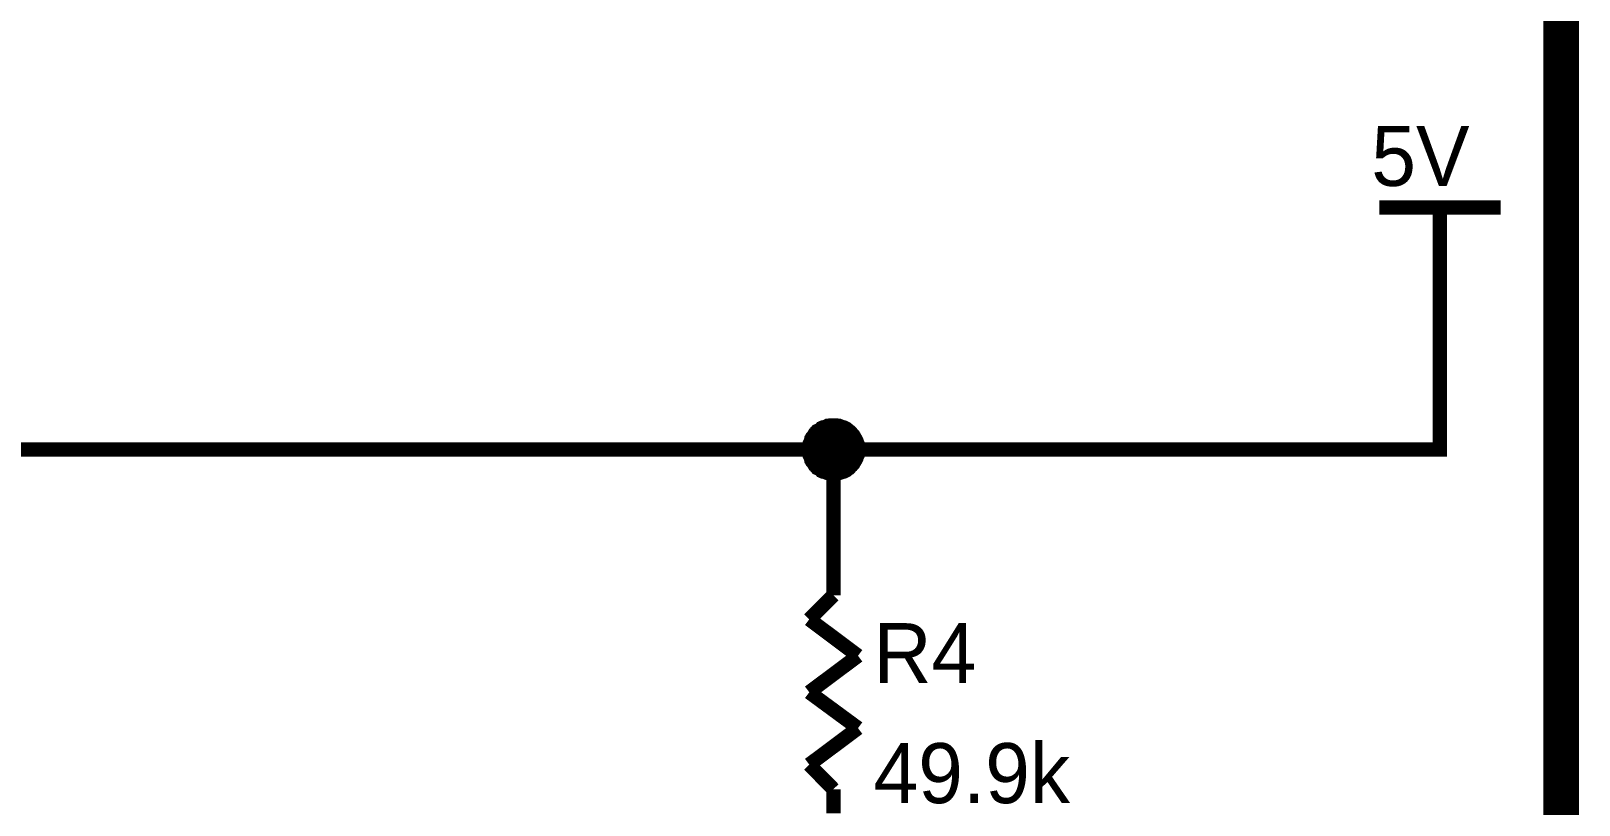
# Model space of a CAD drawing. Header units: millimetres. Extents: x 0 to 19, y 0 to 9.5.
# Drawn here: x 6.139 to 7.415, y 7.207 to 7.845 of the extents above; entities that cross this region are included whole.
import ezdxf

# ---------------------------------------------------------------- set-up
doc = ezdxf.new("R2010")
doc.units = ezdxf.units.MM
doc.header["$MEASUREMENT"] = 0
doc.layers.add('Sheet', color=255, linetype='Continuous')

msp = doc.modelspace()

# ---------------------------------------------------------------- linework, layer by layer
at = {"layer": 'Sheet'}
for points, const_width in [([(7.4, 9.2997), (7.4, 0.1998)], 0.0295), ([(7.2501, 7.6997), (7.35, 7.6997)], 0.0118), ([(7.3001, 7.5998), (7.3001, 7.6997)], 0.0118), ([(5.9004, 7.4999), (6.8001, 7.4999), (7.3001, 7.4999), (7.3001, 7.5998)], 0.0118), ([(6.7802, 7.4999), (6.7802, 7.5008), (6.7802, 7.5021), (6.7806, 7.503), (6.7806, 7.5039), (6.7806, 7.5048), (6.781, 7.5057), (6.7815, 7.507), (6.7819, 7.5079), (6.7819, 7.5087), (6.7824, 7.5096), (6.7828, 7.5101), (6.7837, 7.511), (6.7841, 7.5118), (6.7846, 7.5127), (6.7855, 7.5132), (6.7859, 7.5141), (6.7868, 7.5145), (6.7872, 7.5154), (6.7881, 7.5158), (6.789, 7.5163), (6.7899, 7.5171), (6.7903, 7.5176), (6.7912, 7.518), (6.7921, 7.518), (6.793, 7.5185), (6.7943, 7.5189), (6.7952, 7.5194), (6.7961, 7.5194), (6.797, 7.5194), (6.7978, 7.5198), (6.7992, 7.5198), (6.8001, 7.5198)], 0.0118), ([(6.7802, 7.4999), (6.7802, 7.5008), (6.7802, 7.5021), (6.7806, 7.503), (6.7806, 7.5039), (6.7806, 7.5048), (6.781, 7.5057), (6.7815, 7.507), (6.7819, 7.5079), (6.7819, 7.5087), (6.7824, 7.5096), (6.7828, 7.5101), (6.7837, 7.511), (6.7841, 7.5118), (6.7846, 7.5127), (6.7855, 7.5132), (6.7859, 7.5141), (6.7868, 7.5145), (6.7872, 7.5154), (6.7881, 7.5158), (6.789, 7.5163), (6.7899, 7.5171), (6.7903, 7.5176), (6.7912, 7.518), (6.7921, 7.518), (6.793, 7.5185), (6.7943, 7.5189), (6.7952, 7.5194), (6.7961, 7.5194), (6.797, 7.5194), (6.7978, 7.5198), (6.7992, 7.5198), (6.8001, 7.5198)], 0.0118), ([(6.7802, 7.4999), (6.7802, 7.5008), (6.7802, 7.5021), (6.7806, 7.503), (6.7806, 7.5039), (6.7806, 7.5048), (6.781, 7.5057), (6.7815, 7.507), (6.7819, 7.5079), (6.7819, 7.5087), (6.7824, 7.5096), (6.7828, 7.5101), (6.7837, 7.511), (6.7841, 7.5118), (6.7846, 7.5127), (6.7855, 7.5132), (6.7859, 7.5141), (6.7868, 7.5145), (6.7872, 7.5154), (6.7881, 7.5158), (6.789, 7.5163), (6.7899, 7.5171), (6.7903, 7.5176), (6.7912, 7.518), (6.7921, 7.518), (6.793, 7.5185), (6.7943, 7.5189), (6.7952, 7.5194), (6.7961, 7.5194), (6.797, 7.5194), (6.7978, 7.5198), (6.7992, 7.5198), (6.8001, 7.5198)], 0.0118), ([(6.7802, 7.4999), (6.7802, 7.5008), (6.7802, 7.5021), (6.7806, 7.503), (6.7806, 7.5039), (6.7806, 7.5048), (6.781, 7.5057), (6.7815, 7.507), (6.7819, 7.5079), (6.7819, 7.5087), (6.7824, 7.5096), (6.7828, 7.5101), (6.7837, 7.511), (6.7841, 7.5118), (6.7846, 7.5127), (6.7855, 7.5132), (6.7859, 7.5141), (6.7868, 7.5145), (6.7872, 7.5154), (6.7881, 7.5158), (6.789, 7.5163), (6.7899, 7.5171), (6.7903, 7.5176), (6.7912, 7.518), (6.7921, 7.518), (6.793, 7.5185), (6.7943, 7.5189), (6.7952, 7.5194), (6.7961, 7.5194), (6.797, 7.5194), (6.7978, 7.5198), (6.7992, 7.5198), (6.8001, 7.5198)], 0.0118), ([(6.7802, 7.4999), (6.7802, 7.5008), (6.7802, 7.5021), (6.7806, 7.503), (6.7806, 7.5039), (6.7806, 7.5048), (6.781, 7.5057), (6.7815, 7.507), (6.7819, 7.5079), (6.7819, 7.5087), (6.7824, 7.5096), (6.7828, 7.5101), (6.7837, 7.511), (6.7841, 7.5118), (6.7846, 7.5127), (6.7855, 7.5132), (6.7859, 7.5141), (6.7868, 7.5145), (6.7872, 7.5154), (6.7881, 7.5158), (6.789, 7.5163), (6.7899, 7.5171), (6.7903, 7.5176), (6.7912, 7.518), (6.7921, 7.518), (6.793, 7.5185), (6.7943, 7.5189), (6.7952, 7.5194), (6.7961, 7.5194), (6.797, 7.5194), (6.7978, 7.5198), (6.7992, 7.5198), (6.8001, 7.5198)], 0.0039), ([(6.7802, 7.4999), (6.7802, 7.5008), (6.7802, 7.5021), (6.7806, 7.503), (6.7806, 7.5039), (6.7806, 7.5048), (6.781, 7.5057), (6.7815, 7.507), (6.7819, 7.5079), (6.7819, 7.5087), (6.7824, 7.5096), (6.7828, 7.5101), (6.7837, 7.511), (6.7841, 7.5118), (6.7846, 7.5127), (6.7855, 7.5132), (6.7859, 7.5141), (6.7868, 7.5145), (6.7872, 7.5154), (6.7881, 7.5158), (6.789, 7.5163), (6.7899, 7.5171), (6.7903, 7.5176), (6.7912, 7.518), (6.7921, 7.518), (6.793, 7.5185), (6.7943, 7.5189), (6.7952, 7.5194), (6.7961, 7.5194), (6.797, 7.5194), (6.7978, 7.5198), (6.7992, 7.5198), (6.8001, 7.5198)], 0.0039), ([(6.7802, 7.4999), (6.7802, 7.5008), (6.7802, 7.5021), (6.7806, 7.503), (6.7806, 7.5039), (6.7806, 7.5048), (6.781, 7.5057), (6.7815, 7.507), (6.7819, 7.5079), (6.7819, 7.5087), (6.7824, 7.5096), (6.7828, 7.5101), (6.7837, 7.511), (6.7841, 7.5118), (6.7846, 7.5127), (6.7855, 7.5132), (6.7859, 7.5141), (6.7868, 7.5145), (6.7872, 7.5154), (6.7881, 7.5158), (6.789, 7.5163), (6.7899, 7.5171), (6.7903, 7.5176), (6.7912, 7.518), (6.7921, 7.518), (6.793, 7.5185), (6.7943, 7.5189), (6.7952, 7.5194), (6.7961, 7.5194), (6.797, 7.5194), (6.7978, 7.5198), (6.7992, 7.5198), (6.8001, 7.5198)], 0.0039), ([(6.7802, 7.4999), (6.7802, 7.5008), (6.7802, 7.5021), (6.7806, 7.503), (6.7806, 7.5039), (6.7806, 7.5048), (6.781, 7.5057), (6.7815, 7.507), (6.7819, 7.5079), (6.7819, 7.5087), (6.7824, 7.5096), (6.7828, 7.5101), (6.7837, 7.511), (6.7841, 7.5118), (6.7846, 7.5127), (6.7855, 7.5132), (6.7859, 7.5141), (6.7868, 7.5145), (6.7872, 7.5154), (6.7881, 7.5158), (6.789, 7.5163), (6.7899, 7.5171), (6.7903, 7.5176), (6.7912, 7.518), (6.7921, 7.518), (6.793, 7.5185), (6.7943, 7.5189), (6.7952, 7.5194), (6.7961, 7.5194), (6.797, 7.5194), (6.7978, 7.5198), (6.7992, 7.5198), (6.8001, 7.5198)], 0.0039), ([(6.8001, 7.5198), (6.8001, 7.5198)], 0.0118), ([(6.8001, 7.5198), (6.8009, 7.5198), (6.8023, 7.5198), (6.8031, 7.5194), (6.804, 7.5194), (6.8049, 7.5194), (6.8062, 7.5189), (6.8071, 7.5185), (6.808, 7.518), (6.8089, 7.518), (6.8098, 7.5176), (6.8107, 7.5171), (6.8115, 7.5163), (6.812, 7.5158), (6.8129, 7.5154), (6.8138, 7.5145), (6.8142, 7.5141), (6.8151, 7.5132), (6.8155, 7.5127), (6.8164, 7.5118), (6.8169, 7.511), (6.8173, 7.5101), (6.8177, 7.5096), (6.8182, 7.5087), (6.8186, 7.5079), (6.8191, 7.507), (6.8195, 7.5057), (6.8199, 7.5048), (6.8199, 7.5039), (6.8199, 7.503), (6.8204, 7.5021), (6.8204, 7.5008), (6.8204, 7.4999)], 0.0118), ([(6.8001, 7.5198), (6.8001, 7.5198)], 0.0118), ([(6.8001, 7.5198), (6.8009, 7.5198), (6.8023, 7.5198), (6.8031, 7.5194), (6.804, 7.5194), (6.8049, 7.5194), (6.8062, 7.5189), (6.8071, 7.5185), (6.808, 7.518), (6.8089, 7.518), (6.8098, 7.5176), (6.8107, 7.5171), (6.8115, 7.5163), (6.812, 7.5158), (6.8129, 7.5154), (6.8138, 7.5145), (6.8142, 7.5141), (6.8151, 7.5132), (6.8155, 7.5127), (6.8164, 7.5118), (6.8169, 7.511), (6.8173, 7.5101), (6.8177, 7.5096), (6.8182, 7.5087), (6.8186, 7.5079), (6.8191, 7.507), (6.8195, 7.5057), (6.8199, 7.5048), (6.8199, 7.5039), (6.8199, 7.503), (6.8204, 7.5021), (6.8204, 7.5008), (6.8204, 7.4999)], 0.0118), ([(6.8001, 7.5198), (6.8001, 7.5198)], 0.0118), ([(6.8001, 7.5198), (6.8009, 7.5198), (6.8023, 7.5198), (6.8031, 7.5194), (6.804, 7.5194), (6.8049, 7.5194), (6.8062, 7.5189), (6.8071, 7.5185), (6.808, 7.518), (6.8089, 7.518), (6.8098, 7.5176), (6.8107, 7.5171), (6.8115, 7.5163), (6.812, 7.5158), (6.8129, 7.5154), (6.8138, 7.5145), (6.8142, 7.5141), (6.8151, 7.5132), (6.8155, 7.5127), (6.8164, 7.5118), (6.8169, 7.511), (6.8173, 7.5101), (6.8177, 7.5096), (6.8182, 7.5087), (6.8186, 7.5079), (6.8191, 7.507), (6.8195, 7.5057), (6.8199, 7.5048), (6.8199, 7.5039), (6.8199, 7.503), (6.8204, 7.5021), (6.8204, 7.5008), (6.8204, 7.4999)], 0.0118), ([(6.8001, 7.5198), (6.8001, 7.5198)], 0.0118), ([(6.8001, 7.5198), (6.8009, 7.5198), (6.8023, 7.5198), (6.8031, 7.5194), (6.804, 7.5194), (6.8049, 7.5194), (6.8062, 7.5189), (6.8071, 7.5185), (6.808, 7.518), (6.8089, 7.518), (6.8098, 7.5176), (6.8107, 7.5171), (6.8115, 7.5163), (6.812, 7.5158), (6.8129, 7.5154), (6.8138, 7.5145), (6.8142, 7.5141), (6.8151, 7.5132), (6.8155, 7.5127), (6.8164, 7.5118), (6.8169, 7.511), (6.8173, 7.5101), (6.8177, 7.5096), (6.8182, 7.5087), (6.8186, 7.5079), (6.8191, 7.507), (6.8195, 7.5057), (6.8199, 7.5048), (6.8199, 7.5039), (6.8199, 7.503), (6.8204, 7.5021), (6.8204, 7.5008), (6.8204, 7.4999)], 0.0118), ([(6.8001, 7.5198), (6.8001, 7.5198)], 0.0039), ([(6.8001, 7.5198), (6.8009, 7.5198), (6.8023, 7.5198), (6.8031, 7.5194), (6.804, 7.5194), (6.8049, 7.5194), (6.8062, 7.5189), (6.8071, 7.5185), (6.808, 7.518), (6.8089, 7.518), (6.8098, 7.5176), (6.8107, 7.5171), (6.8115, 7.5163), (6.812, 7.5158), (6.8129, 7.5154), (6.8138, 7.5145), (6.8142, 7.5141), (6.8151, 7.5132), (6.8155, 7.5127), (6.8164, 7.5118), (6.8169, 7.511), (6.8173, 7.5101), (6.8177, 7.5096), (6.8182, 7.5087), (6.8186, 7.5079), (6.8191, 7.507), (6.8195, 7.5057), (6.8199, 7.5048), (6.8199, 7.5039), (6.8199, 7.503), (6.8204, 7.5021), (6.8204, 7.5008), (6.8204, 7.4999)], 0.0039), ([(6.8001, 7.5198), (6.8001, 7.5198)], 0.0039), ([(6.8001, 7.5198), (6.8009, 7.5198), (6.8023, 7.5198), (6.8031, 7.5194), (6.804, 7.5194), (6.8049, 7.5194), (6.8062, 7.5189), (6.8071, 7.5185), (6.808, 7.518), (6.8089, 7.518), (6.8098, 7.5176), (6.8107, 7.5171), (6.8115, 7.5163), (6.812, 7.5158), (6.8129, 7.5154), (6.8138, 7.5145), (6.8142, 7.5141), (6.8151, 7.5132), (6.8155, 7.5127), (6.8164, 7.5118), (6.8169, 7.511), (6.8173, 7.5101), (6.8177, 7.5096), (6.8182, 7.5087), (6.8186, 7.5079), (6.8191, 7.507), (6.8195, 7.5057), (6.8199, 7.5048), (6.8199, 7.5039), (6.8199, 7.503), (6.8204, 7.5021), (6.8204, 7.5008), (6.8204, 7.4999)], 0.0039), ([(6.8001, 7.5198), (6.8001, 7.5198)], 0.0039), ([(6.8001, 7.5198), (6.8009, 7.5198), (6.8023, 7.5198), (6.8031, 7.5194), (6.804, 7.5194), (6.8049, 7.5194), (6.8062, 7.5189), (6.8071, 7.5185), (6.808, 7.518), (6.8089, 7.518), (6.8098, 7.5176), (6.8107, 7.5171), (6.8115, 7.5163), (6.812, 7.5158), (6.8129, 7.5154), (6.8138, 7.5145), (6.8142, 7.5141), (6.8151, 7.5132), (6.8155, 7.5127), (6.8164, 7.5118), (6.8169, 7.511), (6.8173, 7.5101), (6.8177, 7.5096), (6.8182, 7.5087), (6.8186, 7.5079), (6.8191, 7.507), (6.8195, 7.5057), (6.8199, 7.5048), (6.8199, 7.5039), (6.8199, 7.503), (6.8204, 7.5021), (6.8204, 7.5008), (6.8204, 7.4999)], 0.0039), ([(6.8001, 7.5198), (6.8001, 7.5198)], 0.0039), ([(6.8001, 7.5198), (6.8009, 7.5198), (6.8023, 7.5198), (6.8031, 7.5194), (6.804, 7.5194), (6.8049, 7.5194), (6.8062, 7.5189), (6.8071, 7.5185), (6.808, 7.518), (6.8089, 7.518), (6.8098, 7.5176), (6.8107, 7.5171), (6.8115, 7.5163), (6.812, 7.5158), (6.8129, 7.5154), (6.8138, 7.5145), (6.8142, 7.5141), (6.8151, 7.5132), (6.8155, 7.5127), (6.8164, 7.5118), (6.8169, 7.511), (6.8173, 7.5101), (6.8177, 7.5096), (6.8182, 7.5087), (6.8186, 7.5079), (6.8191, 7.507), (6.8195, 7.5057), (6.8199, 7.5048), (6.8199, 7.5039), (6.8199, 7.503), (6.8204, 7.5021), (6.8204, 7.5008), (6.8204, 7.4999)], 0.0039), ([(6.8001, 7.48), (6.7992, 7.48), (6.7978, 7.48), (6.797, 7.4805), (6.7961, 7.4805), (6.7952, 7.4805), (6.7943, 7.4809), (6.793, 7.4813), (6.7921, 7.4818), (6.7912, 7.4818), (6.7903, 7.4822), (6.7899, 7.4827), (6.789, 7.4835), (6.7881, 7.484), (6.7872, 7.4844), (6.7868, 7.4853), (6.7859, 7.4858), (6.7855, 7.4866), (6.7846, 7.4871), (6.7841, 7.488), (6.7837, 7.4889), (6.7828, 7.4897), (6.7824, 7.4902), (6.7819, 7.4911), (6.7819, 7.4919), (6.7815, 7.4928), (6.781, 7.4942), (6.7806, 7.495), (6.7806, 7.4959), (6.7806, 7.4968), (6.7802, 7.4977), (6.7802, 7.499), (6.7802, 7.4999)], 0.0118), ([(6.7802, 7.4999), (6.7802, 7.4999)], 0.0118), ([(6.8001, 7.48), (6.7992, 7.48), (6.7978, 7.48), (6.797, 7.4805), (6.7961, 7.4805), (6.7952, 7.4805), (6.7943, 7.4809), (6.793, 7.4813), (6.7921, 7.4818), (6.7912, 7.4818), (6.7903, 7.4822), (6.7899, 7.4827), (6.789, 7.4835), (6.7881, 7.484), (6.7872, 7.4844), (6.7868, 7.4853), (6.7859, 7.4858), (6.7855, 7.4866), (6.7846, 7.4871), (6.7841, 7.488), (6.7837, 7.4889), (6.7828, 7.4897), (6.7824, 7.4902), (6.7819, 7.4911), (6.7819, 7.4919), (6.7815, 7.4928), (6.781, 7.4942), (6.7806, 7.495), (6.7806, 7.4959), (6.7806, 7.4968), (6.7802, 7.4977), (6.7802, 7.499), (6.7802, 7.4999)], 0.0118), ([(6.7802, 7.4999), (6.7802, 7.4999)], 0.0118), ([(6.8001, 7.48), (6.7992, 7.48), (6.7978, 7.48), (6.797, 7.4805), (6.7961, 7.4805), (6.7952, 7.4805), (6.7943, 7.4809), (6.793, 7.4813), (6.7921, 7.4818), (6.7912, 7.4818), (6.7903, 7.4822), (6.7899, 7.4827), (6.789, 7.4835), (6.7881, 7.484), (6.7872, 7.4844), (6.7868, 7.4853), (6.7859, 7.4858), (6.7855, 7.4866), (6.7846, 7.4871), (6.7841, 7.488), (6.7837, 7.4889), (6.7828, 7.4897), (6.7824, 7.4902), (6.7819, 7.4911), (6.7819, 7.4919), (6.7815, 7.4928), (6.781, 7.4942), (6.7806, 7.495), (6.7806, 7.4959), (6.7806, 7.4968), (6.7802, 7.4977), (6.7802, 7.499), (6.7802, 7.4999)], 0.0118), ([(6.7802, 7.4999), (6.7802, 7.4999)], 0.0118), ([(6.8001, 7.48), (6.7992, 7.48), (6.7978, 7.48), (6.797, 7.4805), (6.7961, 7.4805), (6.7952, 7.4805), (6.7943, 7.4809), (6.793, 7.4813), (6.7921, 7.4818), (6.7912, 7.4818), (6.7903, 7.4822), (6.7899, 7.4827), (6.789, 7.4835), (6.7881, 7.484), (6.7872, 7.4844), (6.7868, 7.4853), (6.7859, 7.4858), (6.7855, 7.4866), (6.7846, 7.4871), (6.7841, 7.488), (6.7837, 7.4889), (6.7828, 7.4897), (6.7824, 7.4902), (6.7819, 7.4911), (6.7819, 7.4919), (6.7815, 7.4928), (6.781, 7.4942), (6.7806, 7.495), (6.7806, 7.4959), (6.7806, 7.4968), (6.7802, 7.4977), (6.7802, 7.499), (6.7802, 7.4999)], 0.0118), ([(6.7802, 7.4999), (6.7802, 7.4999)], 0.0118), ([(6.8204, 7.4999), (6.8204, 7.499), (6.8204, 7.4977), (6.8199, 7.4968), (6.8199, 7.4959), (6.8199, 7.495), (6.8195, 7.4942), (6.8191, 7.4928), (6.8186, 7.4919), (6.8182, 7.4911), (6.8177, 7.4902), (6.8173, 7.4897), (6.8169, 7.4889), (6.8164, 7.488), (6.8155, 7.4871), (6.8151, 7.4866), (6.8142, 7.4858), (6.8138, 7.4853), (6.8129, 7.4844), (6.812, 7.484), (6.8115, 7.4835), (6.8107, 7.4827), (6.8098, 7.4822), (6.8089, 7.4818), (6.808, 7.4818), (6.8071, 7.4813), (6.8062, 7.4809), (6.8049, 7.4805), (6.804, 7.4805), (6.8031, 7.4805), (6.8023, 7.48), (6.8009, 7.48), (6.8001, 7.48)], 0.0118), ([(6.8001, 7.4999), (6.8001, 7.4)], 0.0118), ([(6.8204, 7.4999), (6.8204, 7.499), (6.8204, 7.4977), (6.8199, 7.4968), (6.8199, 7.4959), (6.8199, 7.495), (6.8195, 7.4942), (6.8191, 7.4928), (6.8186, 7.4919), (6.8182, 7.4911), (6.8177, 7.4902), (6.8173, 7.4897), (6.8169, 7.4889), (6.8164, 7.488), (6.8155, 7.4871), (6.8151, 7.4866), (6.8142, 7.4858), (6.8138, 7.4853), (6.8129, 7.4844), (6.812, 7.484), (6.8115, 7.4835), (6.8107, 7.4827), (6.8098, 7.4822), (6.8089, 7.4818), (6.808, 7.4818), (6.8071, 7.4813), (6.8062, 7.4809), (6.8049, 7.4805), (6.804, 7.4805), (6.8031, 7.4805), (6.8023, 7.48), (6.8009, 7.48), (6.8001, 7.48)], 0.0118), ([(6.8204, 7.4999), (6.8204, 7.499), (6.8204, 7.4977), (6.8199, 7.4968), (6.8199, 7.4959), (6.8199, 7.495), (6.8195, 7.4942), (6.8191, 7.4928), (6.8186, 7.4919), (6.8182, 7.4911), (6.8177, 7.4902), (6.8173, 7.4897), (6.8169, 7.4889), (6.8164, 7.488), (6.8155, 7.4871), (6.8151, 7.4866), (6.8142, 7.4858), (6.8138, 7.4853), (6.8129, 7.4844), (6.812, 7.484), (6.8115, 7.4835), (6.8107, 7.4827), (6.8098, 7.4822), (6.8089, 7.4818), (6.808, 7.4818), (6.8071, 7.4813), (6.8062, 7.4809), (6.8049, 7.4805), (6.804, 7.4805), (6.8031, 7.4805), (6.8023, 7.48), (6.8009, 7.48), (6.8001, 7.48)], 0.0118), ([(6.8204, 7.4999), (6.8204, 7.499), (6.8204, 7.4977), (6.8199, 7.4968), (6.8199, 7.4959), (6.8199, 7.495), (6.8195, 7.4942), (6.8191, 7.4928), (6.8186, 7.4919), (6.8182, 7.4911), (6.8177, 7.4902), (6.8173, 7.4897), (6.8169, 7.4889), (6.8164, 7.488), (6.8155, 7.4871), (6.8151, 7.4866), (6.8142, 7.4858), (6.8138, 7.4853), (6.8129, 7.4844), (6.812, 7.484), (6.8115, 7.4835), (6.8107, 7.4827), (6.8098, 7.4822), (6.8089, 7.4818), (6.808, 7.4818), (6.8071, 7.4813), (6.8062, 7.4809), (6.8049, 7.4805), (6.804, 7.4805), (6.8031, 7.4805), (6.8023, 7.48), (6.8009, 7.48), (6.8001, 7.48)], 0.0118), ([(6.8204, 7.4999), (6.8204, 7.4999), (6.8204, 7.4999), (6.8204, 7.4999), (6.8204, 7.4999), (6.8204, 7.4999), (6.8204, 7.4999), (6.8204, 7.4999), (6.8204, 7.4999), (6.8204, 7.4999), (6.8204, 7.4999), (6.8204, 7.4999), (6.8204, 7.4999), (6.8204, 7.4999), (6.8204, 7.4999), (6.8204, 7.4999), (6.8204, 7.4999), (6.8204, 7.4999), (6.8204, 7.4999), (6.8204, 7.4999), (6.8204, 7.4999), (6.8204, 7.4999), (6.8204, 7.4999), (6.8204, 7.4999), (6.8204, 7.4999), (6.8204, 7.4999), (6.8204, 7.4999), (6.8204, 7.4999), (6.8204, 7.4999), (6.8204, 7.4999), (6.8204, 7.4999), (6.8204, 7.4999), (6.8204, 7.4999)], 0.0118), ([(6.8204, 7.4999), (6.8204, 7.4999)], 0.0118), ([(6.8204, 7.4999), (6.8204, 7.4999), (6.8204, 7.4999), (6.8204, 7.4999), (6.8204, 7.4999), (6.8204, 7.4999), (6.8204, 7.4999), (6.8204, 7.4999), (6.8204, 7.4999), (6.8204, 7.4999), (6.8204, 7.4999), (6.8204, 7.4999), (6.8204, 7.4999), (6.8204, 7.4999), (6.8204, 7.4999), (6.8204, 7.4999), (6.8204, 7.4999), (6.8204, 7.4999), (6.8204, 7.4999), (6.8204, 7.4999), (6.8204, 7.4999), (6.8204, 7.4999), (6.8204, 7.4999), (6.8204, 7.4999), (6.8204, 7.4999), (6.8204, 7.4999), (6.8204, 7.4999), (6.8204, 7.4999), (6.8204, 7.4999), (6.8204, 7.4999), (6.8204, 7.4999), (6.8204, 7.4999), (6.8204, 7.4999)], 0.0118), ([(6.8204, 7.4999), (6.8204, 7.4999)], 0.0118), ([(6.8204, 7.4999), (6.8204, 7.4999), (6.8204, 7.4999), (6.8204, 7.4999), (6.8204, 7.4999), (6.8204, 7.4999), (6.8204, 7.4999), (6.8204, 7.4999), (6.8204, 7.4999), (6.8204, 7.4999), (6.8204, 7.4999), (6.8204, 7.4999), (6.8204, 7.4999), (6.8204, 7.4999), (6.8204, 7.4999), (6.8204, 7.4999), (6.8204, 7.4999), (6.8204, 7.4999), (6.8204, 7.4999), (6.8204, 7.4999), (6.8204, 7.4999), (6.8204, 7.4999), (6.8204, 7.4999), (6.8204, 7.4999), (6.8204, 7.4999), (6.8204, 7.4999), (6.8204, 7.4999), (6.8204, 7.4999), (6.8204, 7.4999), (6.8204, 7.4999), (6.8204, 7.4999), (6.8204, 7.4999), (6.8204, 7.4999)], 0.0118), ([(6.8204, 7.4999), (6.8204, 7.4999)], 0.0118), ([(6.8204, 7.4999), (6.8204, 7.4999), (6.8204, 7.4999), (6.8204, 7.4999), (6.8204, 7.4999), (6.8204, 7.4999), (6.8204, 7.4999), (6.8204, 7.4999), (6.8204, 7.4999), (6.8204, 7.4999), (6.8204, 7.4999), (6.8204, 7.4999), (6.8204, 7.4999), (6.8204, 7.4999), (6.8204, 7.4999), (6.8204, 7.4999), (6.8204, 7.4999), (6.8204, 7.4999), (6.8204, 7.4999), (6.8204, 7.4999), (6.8204, 7.4999), (6.8204, 7.4999), (6.8204, 7.4999), (6.8204, 7.4999), (6.8204, 7.4999), (6.8204, 7.4999), (6.8204, 7.4999), (6.8204, 7.4999), (6.8204, 7.4999), (6.8204, 7.4999), (6.8204, 7.4999), (6.8204, 7.4999), (6.8204, 7.4999)], 0.0118), ([(6.8204, 7.4999), (6.8204, 7.4999)], 0.0118), ([(6.8001, 7.48), (6.7992, 7.48), (6.7978, 7.48), (6.797, 7.4805), (6.7961, 7.4805), (6.7952, 7.4805), (6.7943, 7.4809), (6.793, 7.4813), (6.7921, 7.4818), (6.7912, 7.4818), (6.7903, 7.4822), (6.7899, 7.4827), (6.789, 7.4835), (6.7881, 7.484), (6.7872, 7.4844), (6.7868, 7.4853), (6.7859, 7.4858), (6.7855, 7.4866), (6.7846, 7.4871), (6.7841, 7.488), (6.7837, 7.4889), (6.7828, 7.4897), (6.7824, 7.4902), (6.7819, 7.4911), (6.7819, 7.4919), (6.7815, 7.4928), (6.781, 7.4942), (6.7806, 7.495), (6.7806, 7.4959), (6.7806, 7.4968), (6.7802, 7.4977), (6.7802, 7.499), (6.7802, 7.4999)], 0.0039), ([(6.7802, 7.4999), (6.7802, 7.4999)], 0.0039), ([(6.8001, 7.48), (6.7992, 7.48), (6.7978, 7.48), (6.797, 7.4805), (6.7961, 7.4805), (6.7952, 7.4805), (6.7943, 7.4809), (6.793, 7.4813), (6.7921, 7.4818), (6.7912, 7.4818), (6.7903, 7.4822), (6.7899, 7.4827), (6.789, 7.4835), (6.7881, 7.484), (6.7872, 7.4844), (6.7868, 7.4853), (6.7859, 7.4858), (6.7855, 7.4866), (6.7846, 7.4871), (6.7841, 7.488), (6.7837, 7.4889), (6.7828, 7.4897), (6.7824, 7.4902), (6.7819, 7.4911), (6.7819, 7.4919), (6.7815, 7.4928), (6.781, 7.4942), (6.7806, 7.495), (6.7806, 7.4959), (6.7806, 7.4968), (6.7802, 7.4977), (6.7802, 7.499), (6.7802, 7.4999)], 0.0039), ([(6.7802, 7.4999), (6.7802, 7.4999)], 0.0039), ([(6.8001, 7.48), (6.7992, 7.48), (6.7978, 7.48), (6.797, 7.4805), (6.7961, 7.4805), (6.7952, 7.4805), (6.7943, 7.4809), (6.793, 7.4813), (6.7921, 7.4818), (6.7912, 7.4818), (6.7903, 7.4822), (6.7899, 7.4827), (6.789, 7.4835), (6.7881, 7.484), (6.7872, 7.4844), (6.7868, 7.4853), (6.7859, 7.4858), (6.7855, 7.4866), (6.7846, 7.4871), (6.7841, 7.488), (6.7837, 7.4889), (6.7828, 7.4897), (6.7824, 7.4902), (6.7819, 7.4911), (6.7819, 7.4919), (6.7815, 7.4928), (6.781, 7.4942), (6.7806, 7.495), (6.7806, 7.4959), (6.7806, 7.4968), (6.7802, 7.4977), (6.7802, 7.499), (6.7802, 7.4999)], 0.0039), ([(6.7802, 7.4999), (6.7802, 7.4999)], 0.0039), ([(6.8001, 7.48), (6.7992, 7.48), (6.7978, 7.48), (6.797, 7.4805), (6.7961, 7.4805), (6.7952, 7.4805), (6.7943, 7.4809), (6.793, 7.4813), (6.7921, 7.4818), (6.7912, 7.4818), (6.7903, 7.4822), (6.7899, 7.4827), (6.789, 7.4835), (6.7881, 7.484), (6.7872, 7.4844), (6.7868, 7.4853), (6.7859, 7.4858), (6.7855, 7.4866), (6.7846, 7.4871), (6.7841, 7.488), (6.7837, 7.4889), (6.7828, 7.4897), (6.7824, 7.4902), (6.7819, 7.4911), (6.7819, 7.4919), (6.7815, 7.4928), (6.781, 7.4942), (6.7806, 7.495), (6.7806, 7.4959), (6.7806, 7.4968), (6.7802, 7.4977), (6.7802, 7.499), (6.7802, 7.4999)], 0.0039), ([(6.7802, 7.4999), (6.7802, 7.4999)], 0.0039), ([(6.8204, 7.4999), (6.8204, 7.499), (6.8204, 7.4977), (6.8199, 7.4968), (6.8199, 7.4959), (6.8199, 7.495), (6.8195, 7.4942), (6.8191, 7.4928), (6.8186, 7.4919), (6.8182, 7.4911), (6.8177, 7.4902), (6.8173, 7.4897), (6.8169, 7.4889), (6.8164, 7.488), (6.8155, 7.4871), (6.8151, 7.4866), (6.8142, 7.4858), (6.8138, 7.4853), (6.8129, 7.4844), (6.812, 7.484), (6.8115, 7.4835), (6.8107, 7.4827), (6.8098, 7.4822), (6.8089, 7.4818), (6.808, 7.4818), (6.8071, 7.4813), (6.8062, 7.4809), (6.8049, 7.4805), (6.804, 7.4805), (6.8031, 7.4805), (6.8023, 7.48), (6.8009, 7.48), (6.8001, 7.48)], 0.0039), ([(6.8204, 7.4999), (6.8204, 7.499), (6.8204, 7.4977), (6.8199, 7.4968), (6.8199, 7.4959), (6.8199, 7.495), (6.8195, 7.4942), (6.8191, 7.4928), (6.8186, 7.4919), (6.8182, 7.4911), (6.8177, 7.4902), (6.8173, 7.4897), (6.8169, 7.4889), (6.8164, 7.488), (6.8155, 7.4871), (6.8151, 7.4866), (6.8142, 7.4858), (6.8138, 7.4853), (6.8129, 7.4844), (6.812, 7.484), (6.8115, 7.4835), (6.8107, 7.4827), (6.8098, 7.4822), (6.8089, 7.4818), (6.808, 7.4818), (6.8071, 7.4813), (6.8062, 7.4809), (6.8049, 7.4805), (6.804, 7.4805), (6.8031, 7.4805), (6.8023, 7.48), (6.8009, 7.48), (6.8001, 7.48)], 0.0039), ([(6.8204, 7.4999), (6.8204, 7.499), (6.8204, 7.4977), (6.8199, 7.4968), (6.8199, 7.4959), (6.8199, 7.495), (6.8195, 7.4942), (6.8191, 7.4928), (6.8186, 7.4919), (6.8182, 7.4911), (6.8177, 7.4902), (6.8173, 7.4897), (6.8169, 7.4889), (6.8164, 7.488), (6.8155, 7.4871), (6.8151, 7.4866), (6.8142, 7.4858), (6.8138, 7.4853), (6.8129, 7.4844), (6.812, 7.484), (6.8115, 7.4835), (6.8107, 7.4827), (6.8098, 7.4822), (6.8089, 7.4818), (6.808, 7.4818), (6.8071, 7.4813), (6.8062, 7.4809), (6.8049, 7.4805), (6.804, 7.4805), (6.8031, 7.4805), (6.8023, 7.48), (6.8009, 7.48), (6.8001, 7.48)], 0.0039), ([(6.8204, 7.4999), (6.8204, 7.499), (6.8204, 7.4977), (6.8199, 7.4968), (6.8199, 7.4959), (6.8199, 7.495), (6.8195, 7.4942), (6.8191, 7.4928), (6.8186, 7.4919), (6.8182, 7.4911), (6.8177, 7.4902), (6.8173, 7.4897), (6.8169, 7.4889), (6.8164, 7.488), (6.8155, 7.4871), (6.8151, 7.4866), (6.8142, 7.4858), (6.8138, 7.4853), (6.8129, 7.4844), (6.812, 7.484), (6.8115, 7.4835), (6.8107, 7.4827), (6.8098, 7.4822), (6.8089, 7.4818), (6.808, 7.4818), (6.8071, 7.4813), (6.8062, 7.4809), (6.8049, 7.4805), (6.804, 7.4805), (6.8031, 7.4805), (6.8023, 7.48), (6.8009, 7.48), (6.8001, 7.48)], 0.0039), ([(6.8204, 7.4999), (6.8204, 7.4999), (6.8204, 7.4999), (6.8204, 7.4999), (6.8204, 7.4999), (6.8204, 7.4999), (6.8204, 7.4999), (6.8204, 7.4999), (6.8204, 7.4999), (6.8204, 7.4999), (6.8204, 7.4999), (6.8204, 7.4999), (6.8204, 7.4999), (6.8204, 7.4999), (6.8204, 7.4999), (6.8204, 7.4999), (6.8204, 7.4999), (6.8204, 7.4999), (6.8204, 7.4999), (6.8204, 7.4999), (6.8204, 7.4999), (6.8204, 7.4999), (6.8204, 7.4999), (6.8204, 7.4999), (6.8204, 7.4999), (6.8204, 7.4999), (6.8204, 7.4999), (6.8204, 7.4999), (6.8204, 7.4999), (6.8204, 7.4999), (6.8204, 7.4999), (6.8204, 7.4999), (6.8204, 7.4999)], 0.0039), ([(6.8204, 7.4999), (6.8204, 7.4999)], 0.0039), ([(6.8204, 7.4999), (6.8204, 7.4999), (6.8204, 7.4999), (6.8204, 7.4999), (6.8204, 7.4999), (6.8204, 7.4999), (6.8204, 7.4999), (6.8204, 7.4999), (6.8204, 7.4999), (6.8204, 7.4999), (6.8204, 7.4999), (6.8204, 7.4999), (6.8204, 7.4999), (6.8204, 7.4999), (6.8204, 7.4999), (6.8204, 7.4999), (6.8204, 7.4999), (6.8204, 7.4999), (6.8204, 7.4999), (6.8204, 7.4999), (6.8204, 7.4999), (6.8204, 7.4999), (6.8204, 7.4999), (6.8204, 7.4999), (6.8204, 7.4999), (6.8204, 7.4999), (6.8204, 7.4999), (6.8204, 7.4999), (6.8204, 7.4999), (6.8204, 7.4999), (6.8204, 7.4999), (6.8204, 7.4999), (6.8204, 7.4999)], 0.0039), ([(6.8204, 7.4999), (6.8204, 7.4999)], 0.0039), ([(6.8204, 7.4999), (6.8204, 7.4999), (6.8204, 7.4999), (6.8204, 7.4999), (6.8204, 7.4999), (6.8204, 7.4999), (6.8204, 7.4999), (6.8204, 7.4999), (6.8204, 7.4999), (6.8204, 7.4999), (6.8204, 7.4999), (6.8204, 7.4999), (6.8204, 7.4999), (6.8204, 7.4999), (6.8204, 7.4999), (6.8204, 7.4999), (6.8204, 7.4999), (6.8204, 7.4999), (6.8204, 7.4999), (6.8204, 7.4999), (6.8204, 7.4999), (6.8204, 7.4999), (6.8204, 7.4999), (6.8204, 7.4999), (6.8204, 7.4999), (6.8204, 7.4999), (6.8204, 7.4999), (6.8204, 7.4999), (6.8204, 7.4999), (6.8204, 7.4999), (6.8204, 7.4999), (6.8204, 7.4999), (6.8204, 7.4999)], 0.0039), ([(6.8204, 7.4999), (6.8204, 7.4999)], 0.0039), ([(6.8204, 7.4999), (6.8204, 7.4999), (6.8204, 7.4999), (6.8204, 7.4999), (6.8204, 7.4999), (6.8204, 7.4999), (6.8204, 7.4999), (6.8204, 7.4999), (6.8204, 7.4999), (6.8204, 7.4999), (6.8204, 7.4999), (6.8204, 7.4999), (6.8204, 7.4999), (6.8204, 7.4999), (6.8204, 7.4999), (6.8204, 7.4999), (6.8204, 7.4999), (6.8204, 7.4999), (6.8204, 7.4999), (6.8204, 7.4999), (6.8204, 7.4999), (6.8204, 7.4999), (6.8204, 7.4999), (6.8204, 7.4999), (6.8204, 7.4999), (6.8204, 7.4999), (6.8204, 7.4999), (6.8204, 7.4999), (6.8204, 7.4999), (6.8204, 7.4999), (6.8204, 7.4999), (6.8204, 7.4999), (6.8204, 7.4999)], 0.0039), ([(6.8204, 7.4999), (6.8204, 7.4999)], 0.0039), ([(6.8001, 7.3797), (6.8001, 7.4)], 0.0118), ([(6.8001, 7.3797), (6.7802, 7.3598)], 0.0118), ([(6.7802, 7.3598), (6.8204, 7.3297)], 0.0118), ([(6.8204, 7.3297), (6.7802, 7.2996)], 0.0118), ([(6.7802, 7.2996), (6.8204, 7.27)], 0.0118), ([(6.8204, 7.27), (6.7802, 7.2399)], 0.0118), ([(6.7802, 7.2399), (6.8001, 7.2196)], 0.0118), ([(6.8001, 7.2196), (6.8001, 7.1997)], 0.0118)]:
    msp.add_lwpolyline(points, dxfattribs=dict(at, const_width=const_width))
at = {"layer": 'Sheet', "const_width": 0.02}
msp.add_lwpolyline([(6.79, 7.5, 1), (6.81, 7.5, 1)], format="xyb", close=True, dxfattribs=at)

# ---------------------------------------------------------------- texts
at = {"layer": 'Sheet'}
for s, p in [('5V', (7.2435, 7.7174)), ('R4', (6.8332, 7.3071)), ('49.9k', (6.8332, 7.2081))]:
    msp.add_text(s, height=0.04952, dxfattribs=at).set_placement(p)

doc.saveas('drawing.dxf')
